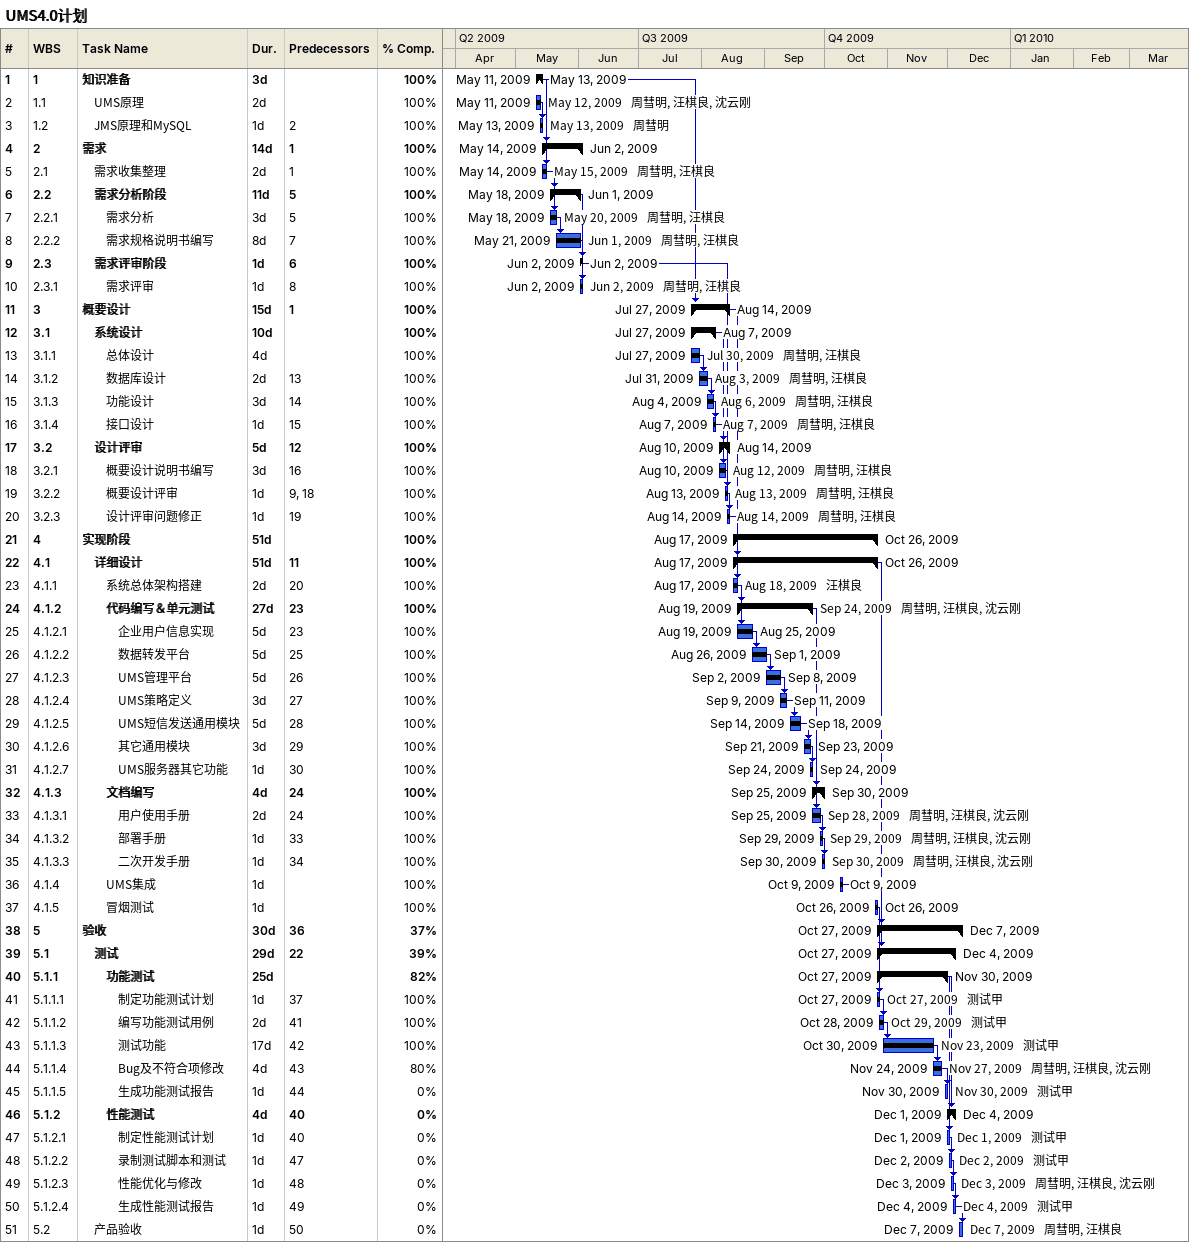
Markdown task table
UMS4.0计划

| ID | WBS | Task | Duration | Start | Finish | Predecessors | Resources | % complete |
|---|---|---|---|---|---|---|---|---|
| 1 | 1 | **知识准备** | 3d | 2009-05-11 | 2009-05-13 |  |  | 100 |
| 2 | 1.1 | UMS原理 | 2d | 2009-05-11 | 2009-05-12 |  | 周彗明, 汪棋良, 沈云刚 | 100 |
| 3 | 1.2 | JMS原理和MySQL | 1d | 2009-05-13 | 2009-05-13 | 2 | 周彗明 | 100 |
| 4 | 2 | **需求** | 14d | 2009-05-14 | 2009-06-02 | 1 |  | 100 |
| 5 | 2.1 | 需求收集整理 | 2d | 2009-05-14 | 2009-05-15 | 1 | 周彗明, 汪棋良 | 100 |
| 6 | 2.2 | **需求分析阶段** | 11d | 2009-05-18 | 2009-06-01 | 5 |  | 100 |
| 7 | 2.2.1 | 需求分析 | 3d | 2009-05-18 | 2009-05-20 | 5 | 周彗明, 汪棋良 | 100 |
| 8 | 2.2.2 | 需求规格说明书编写 | 8d | 2009-05-21 | 2009-06-01 | 7 | 周彗明, 汪棋良 | 100 |
| 9 | 2.3 | **需求评审阶段** | 1d | 2009-06-02 | 2009-06-02 | 6 |  | 100 |
| 10 | 2.3.1 | 需求评审 | 1d | 2009-06-02 | 2009-06-02 | 8 | 周彗明, 汪棋良 | 100 |
| 11 | 3 | **概要设计** | 15d | 2009-07-27 | 2009-08-14 | 1 |  | 100 |
| 12 | 3.1 | **系统设计** | 10d | 2009-07-27 | 2009-08-07 |  |  | 100 |
| 13 | 3.1.1 | 总体设计 | 4d | 2009-07-27 | 2009-07-30 |  | 周彗明, 汪棋良 | 100 |
| 14 | 3.1.2 | 数据库设计 | 2d | 2009-07-31 | 2009-08-03 | 13 | 周彗明, 汪棋良 | 100 |
| 15 | 3.1.3 | 功能设计 | 3d | 2009-08-04 | 2009-08-06 | 14 | 周彗明, 汪棋良 | 100 |
| 16 | 3.1.4 | 接口设计 | 1d | 2009-08-07 | 2009-08-07 | 15 | 周彗明, 汪棋良 | 100 |
| 17 | 3.2 | **设计评审** | 5d | 2009-08-10 | 2009-08-14 | 12 |  | 100 |
| 18 | 3.2.1 | 概要设计说明书编写 | 3d | 2009-08-10 | 2009-08-12 | 16 | 周彗明, 汪棋良 | 100 |
| 19 | 3.2.2 | 概要设计评审 | 1d | 2009-08-13 | 2009-08-13 | 9, 18 | 周彗明, 汪棋良 | 100 |
| 20 | 3.2.3 | 设计评审问题修正 | 1d | 2009-08-14 | 2009-08-14 | 19 | 周彗明, 汪棋良 | 100 |
| 21 | 4 | **实现阶段** | 51d | 2009-08-17 | 2009-10-26 |  |  | 100 |
| 22 | 4.1 | **详细设计** | 51d | 2009-08-17 | 2009-10-26 | 11 |  | 100 |
| 23 | 4.1.1 | 系统总体架构搭建 | 2d | 2009-08-17 | 2009-08-18 | 20 | 汪棋良 | 100 |
| 24 | 4.1.2 | **代码编写＆单元测试** | 27d | 2009-08-19 | 2009-09-24 | 23 | 周彗明, 汪棋良, 沈云刚 | 100 |
| 25 | 4.1.2.1 | 企业用户信息实现 | 5d | 2009-08-19 | 2009-08-25 | 23 |  | 100 |
| 26 | 4.1.2.2 | 数据转发平台 | 5d | 2009-08-26 | 2009-09-01 | 25 |  | 100 |
| 27 | 4.1.2.3 | UMS管理平台 | 5d | 2009-09-02 | 2009-09-08 | 26 |  | 100 |
| 28 | 4.1.2.4 | UMS策略定义 | 3d | 2009-09-09 | 2009-09-11 | 27 |  | 100 |
| 29 | 4.1.2.5 | UMS短信发送通用模块 | 5d | 2009-09-14 | 2009-09-18 | 28 |  | 100 |
| 30 | 4.1.2.6 | 其它通用模块 | 3d | 2009-09-21 | 2009-09-23 | 29 |  | 100 |
| 31 | 4.1.2.7 | UMS服务器其它功能 | 1d | 2009-09-24 | 2009-09-24 | 30 |  | 100 |
| 32 | 4.1.3 | **文档编写** | 4d | 2009-09-25 | 2009-09-30 | 24 |  | 100 |
| 33 | 4.1.3.1 | 用户使用手册 | 2d | 2009-09-25 | 2009-09-28 | 24 | 周彗明, 汪棋良, 沈云刚 | 100 |
| 34 | 4.1.3.2 | 部署手册 | 1d | 2009-09-29 | 2009-09-29 | 33 | 周彗明, 汪棋良, 沈云刚 | 100 |
| 35 | 4.1.3.3 | 二次开发手册 | 1d | 2009-09-30 | 2009-09-30 | 34 | 周彗明, 汪棋良, 沈云刚 | 100 |
| 36 | 4.1.4 | UMS集成 | 1d | 2009-10-09 | 2009-10-09 |  |  | 100 |
| 37 | 4.1.5 | 冒烟测试 | 1d | 2009-10-26 | 2009-10-26 |  |  | 100 |
| 38 | 5 | **验收** | 30d | 2009-10-27 | 2009-12-07 | 36 |  | 37 |
| 39 | 5.1 | **测试** | 29d | 2009-10-27 | 2009-12-04 | 22 |  | 39 |
| 40 | 5.1.1 | **功能测试** | 25d | 2009-10-27 | 2009-11-30 |  |  | 82 |
| 41 | 5.1.1.1 | 制定功能测试计划 | 1d | 2009-10-27 | 2009-10-27 | 37 | 测试甲 | 100 |
| 42 | 5.1.1.2 | 编写功能测试用例 | 2d | 2009-10-28 | 2009-10-29 | 41 | 测试甲 | 100 |
| 43 | 5.1.1.3 | 测试功能 | 17d | 2009-10-30 | 2009-11-23 | 42 | 测试甲 | 100 |
| 44 | 5.1.1.4 | Bug及不符合项修改 | 4d | 2009-11-24 | 2009-11-27 | 43 | 周彗明, 汪棋良, 沈云刚 | 80 |
| 45 | 5.1.1.5 | 生成功能测试报告 | 1d | 2009-11-30 | 2009-11-30 | 44 | 测试甲 | 0 |
| 46 | 5.1.2 | **性能测试** | 4d | 2009-12-01 | 2009-12-04 | 40 |  | 0 |
| 47 | 5.1.2.1 | 制定性能测试计划 | 1d | 2009-12-01 | 2009-12-01 | 40 | 测试甲 | 0 |
| 48 | 5.1.2.2 | 录制测试脚本和测试 | 1d | 2009-12-02 | 2009-12-02 | 47 | 测试甲 | 0 |
| 49 | 5.1.2.3 | 性能优化与修改 | 1d | 2009-12-03 | 2009-12-03 | 48 | 周彗明, 汪棋良, 沈云刚 | 0 |
| 50 | 5.1.2.4 | 生成性能测试报告 | 1d | 2009-12-04 | 2009-12-04 | 49 | 测试甲 | 0 |
| 51 | 5.2 | 产品验收 | 1d | 2009-12-07 | 2009-12-07 | 50 | 周彗明, 汪棋良 | 0 |
